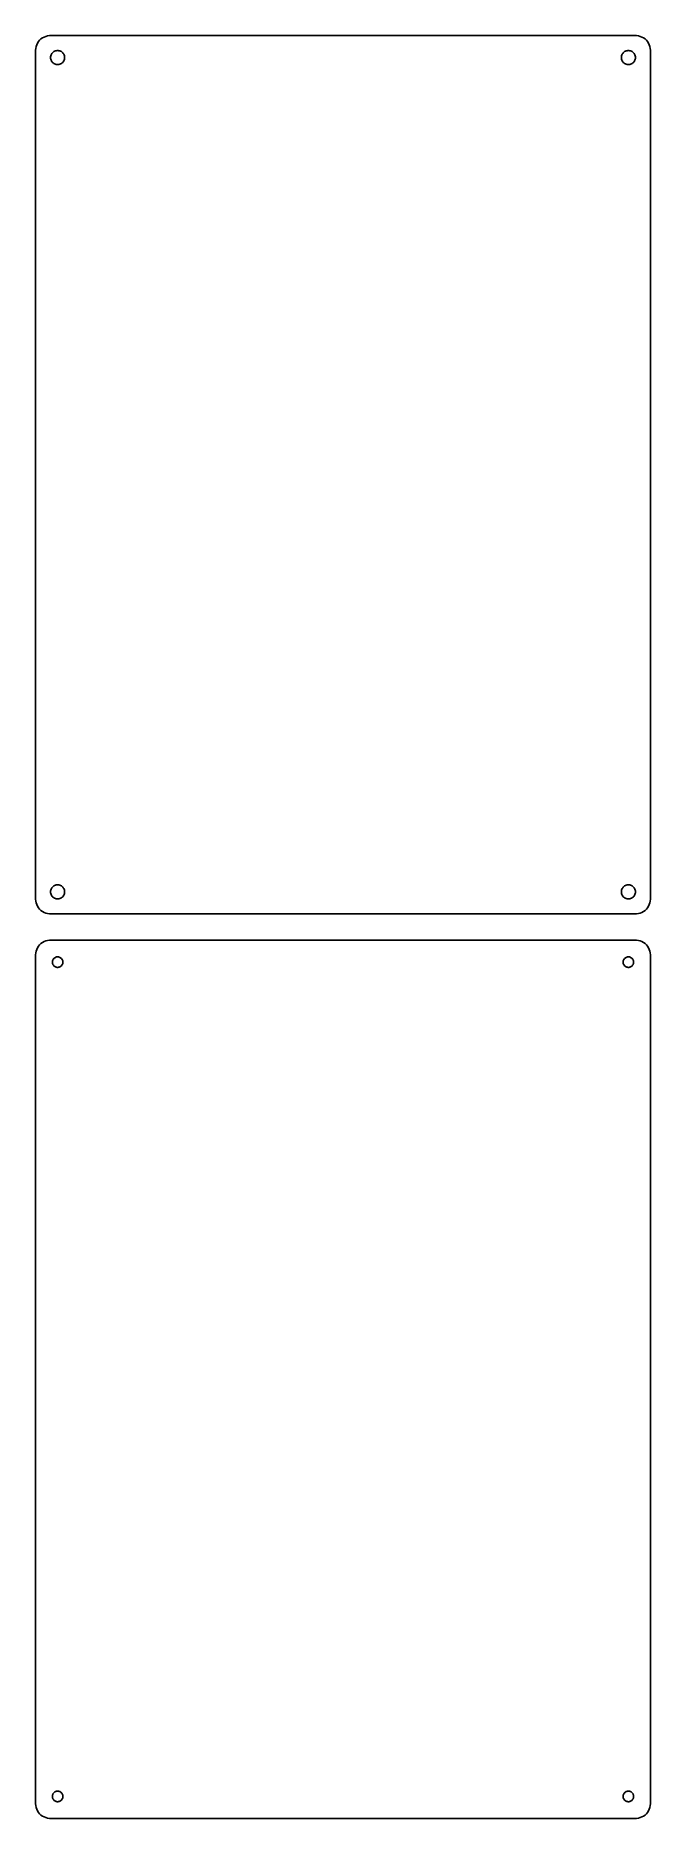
# Model space of a CAD drawing. Header units: metres. Extents: x -105 to 105, y 159 to 768.
import ezdxf

# ---------------------------------------------------------------- set-up
doc = ezdxf.new("R2010")
doc.units = ezdxf.units.M

msp = doc.modelspace()

# ---------------------------------------------------------------- linework, layer by layer
for p, q in [((-102.129, 767.524), (-102.679, 767.222)), ((-101.545, 767.755), (-102.129, 767.524)), ((-100.937, 767.911), (-101.545, 767.755)), ((-100.314, 767.99), (-100.937, 767.911)), ((100.314, 767.99), (-100.314, 767.99)), ((100.937, 767.911), (100.314, 767.99)), ((101.545, 767.755), (100.937, 767.911)), ((102.129, 767.524), (101.545, 767.755)), ((102.679, 767.222), (102.129, 767.524)), ((-104.961, 763.627), (-105, 763)), ((-105, 763), (-105, 473)), ((-104.843, 764.243), (-104.961, 763.627)), ((-104.649, 764.841), (-104.843, 764.243)), ((-104.382, 765.409), (-104.649, 764.841)), ((-104.045, 765.939), (-104.382, 765.409)), ((-103.645, 766.423), (-104.045, 765.939)), ((-103.187, 766.853), (-103.645, 766.423)), ((-102.679, 767.222), (-103.187, 766.853)), ((-99.8246, 761.097), (-99.7315, 761.383)), ((-99.7315, 761.383), (-99.6031, 761.656)), ((-99.6031, 761.656), (-99.4416, 761.911)), ((-99.4416, 761.911), (-99.2495, 762.143)), ((-99.2495, 762.143), (-99.0298, 762.349)), ((-99.0298, 762.349), (-98.786, 762.526)), ((-98.786, 762.526), (-98.5219, 762.672)), ((-98.5219, 762.672), (-98.2416, 762.783)), ((-98.2416, 762.783), (-97.9497, 762.857)), ((-97.9497, 762.857), (-97.6507, 762.895)), ((-97.6507, 762.895), (-97.3493, 762.895)), ((-97.3493, 762.895), (-97.0503, 762.857)), ((-97.0503, 762.857), (-96.7584, 762.783)), ((-96.7584, 762.783), (-96.4781, 762.672)), ((-96.4781, 762.672), (-96.214, 762.526)), ((-96.214, 762.526), (-95.9702, 762.349)), ((-95.9702, 762.349), (-95.7505, 762.143)), ((-95.7505, 762.143), (-95.5583, 761.911)), ((-95.5583, 761.911), (-95.3969, 761.656)), ((-95.3969, 761.656), (-95.2685, 761.383)), ((-95.2685, 761.383), (-95.1754, 761.097)), ((95.1754, 761.097), (95.2685, 761.383)), ((95.2685, 761.383), (95.3969, 761.656)), ((95.3969, 761.656), (95.5583, 761.911)), ((95.5583, 761.911), (95.7505, 762.143)), ((95.7505, 762.143), (95.9702, 762.349)), ((95.9702, 762.349), (96.214, 762.526)), ((96.214, 762.526), (96.4781, 762.672)), ((96.4781, 762.672), (96.7584, 762.783)), ((96.7584, 762.783), (97.0503, 762.857)), ((97.0503, 762.857), (97.3493, 762.895)), ((97.3493, 762.895), (97.6507, 762.895)), ((97.6507, 762.895), (97.9497, 762.857)), ((97.9497, 762.857), (98.2416, 762.783)), ((98.2416, 762.783), (98.5219, 762.672)), ((98.5219, 762.672), (98.786, 762.526)), ((98.786, 762.526), (99.0298, 762.349)), ((99.0298, 762.349), (99.2495, 762.143)), ((99.2495, 762.143), (99.4416, 761.911)), ((99.4416, 761.911), (99.6031, 761.656)), ((99.6031, 761.656), (99.7315, 761.383)), ((99.7315, 761.383), (99.8246, 761.097)), ((103.187, 766.853), (102.679, 767.222)), ((103.645, 766.423), (103.187, 766.853)), ((104.045, 765.939), (103.645, 766.423)), ((104.382, 765.409), (104.045, 765.939)), ((104.649, 764.841), (104.382, 765.409)), ((104.843, 764.243), (104.649, 764.841)), ((104.961, 763.627), (104.843, 764.243)), ((105, 763), (104.961, 763.627)), ((105, 473), (105, 763)), ((-99.9, 760.5), (-99.8811, 760.801)), ((-99.8811, 760.199), (-99.9, 760.5)), ((-99.8811, 760.801), (-99.8246, 761.097)), ((-99.8246, 759.903), (-99.8811, 760.199)), ((-99.7315, 759.617), (-99.8246, 759.903)), ((-99.6031, 759.344), (-99.7315, 759.617)), ((-99.4416, 759.089), (-99.6031, 759.344)), ((-99.2495, 758.857), (-99.4416, 759.089)), ((-99.0298, 758.651), (-99.2495, 758.857)), ((-98.786, 758.474), (-99.0298, 758.651)), ((-98.5219, 758.328), (-98.786, 758.474)), ((-98.2416, 758.217), (-98.5219, 758.328)), ((-97.9497, 758.143), (-98.2416, 758.217)), ((-97.6507, 758.105), (-97.9497, 758.143)), ((-97.3493, 758.105), (-97.6507, 758.105)), ((-97.0503, 758.143), (-97.3493, 758.105)), ((-96.7584, 758.217), (-97.0503, 758.143)), ((-96.4781, 758.328), (-96.7584, 758.217)), ((-96.214, 758.474), (-96.4781, 758.328)), ((-95.9702, 758.651), (-96.214, 758.474)), ((-95.7505, 758.857), (-95.9702, 758.651)), ((-95.5583, 759.089), (-95.7505, 758.857)), ((-95.3969, 759.344), (-95.5583, 759.089)), ((-95.2685, 759.617), (-95.3969, 759.344)), ((-95.1754, 759.903), (-95.2685, 759.617)), ((-95.1754, 761.097), (-95.1189, 760.801)), ((-95.1189, 760.199), (-95.1754, 759.903)), ((-95.1189, 760.801), (-95.1, 760.5)), ((-95.1, 760.5), (-95.1189, 760.199)), ((95.1, 760.5), (95.1189, 760.801)), ((95.1189, 760.199), (95.1, 760.5)), ((95.1189, 760.801), (95.1754, 761.097)), ((95.1754, 759.903), (95.1189, 760.199)), ((95.2685, 759.617), (95.1754, 759.903)), ((95.3969, 759.344), (95.2685, 759.617)), ((95.5583, 759.089), (95.3969, 759.344)), ((95.7505, 758.857), (95.5583, 759.089)), ((95.9702, 758.651), (95.7505, 758.857)), ((96.214, 758.474), (95.9702, 758.651)), ((96.4781, 758.328), (96.214, 758.474)), ((96.7584, 758.217), (96.4781, 758.328)), ((97.0503, 758.143), (96.7584, 758.217)), ((97.3493, 758.105), (97.0503, 758.143)), ((97.6507, 758.105), (97.3493, 758.105)), ((97.9497, 758.143), (97.6507, 758.105)), ((98.2416, 758.217), (97.9497, 758.143)), ((98.5219, 758.328), (98.2416, 758.217)), ((98.786, 758.474), (98.5219, 758.328)), ((99.0298, 758.651), (98.786, 758.474)), ((99.2495, 758.857), (99.0298, 758.651)), ((99.4416, 759.089), (99.2495, 758.857)), ((99.6031, 759.344), (99.4416, 759.089)), ((99.7315, 759.617), (99.6031, 759.344)), ((99.8246, 759.903), (99.7315, 759.617)), ((99.8246, 761.097), (99.8811, 760.801)), ((99.8811, 760.199), (99.8246, 759.903)), ((99.8811, 760.801), (99.9, 760.5)), ((99.9, 760.5), (99.8811, 760.199)), ((-99.9, 475.5), (-99.8811, 475.801)), ((-99.8811, 475.199), (-99.9, 475.5)), ((-99.8811, 475.801), (-99.8246, 476.097)), ((-99.8246, 474.903), (-99.8811, 475.199)), ((-99.8246, 476.097), (-99.7315, 476.383)), ((-99.7315, 476.383), (-99.6031, 476.656)), ((-99.6031, 476.656), (-99.4416, 476.911)), ((-99.4416, 476.911), (-99.2495, 477.143)), ((-99.2495, 477.143), (-99.0298, 477.349)), ((-99.0298, 477.349), (-98.786, 477.526)), ((-98.786, 477.526), (-98.5219, 477.672)), ((-98.5219, 477.672), (-98.2416, 477.783)), ((-98.2416, 477.783), (-97.9497, 477.857)), ((-97.9497, 477.857), (-97.6507, 477.895)), ((-97.6507, 477.895), (-97.3493, 477.895)), ((-97.3493, 477.895), (-97.0503, 477.857)), ((-97.0503, 477.857), (-96.7584, 477.783)), ((-96.7584, 477.783), (-96.4781, 477.672)), ((-96.4781, 477.672), (-96.214, 477.526)), ((-96.214, 477.526), (-95.9702, 477.349)), ((-95.9702, 477.349), (-95.7505, 477.143)), ((-95.7505, 477.143), (-95.5583, 476.911)), ((-95.5583, 476.911), (-95.3969, 476.656)), ((-95.3969, 476.656), (-95.2685, 476.383)), ((-95.2685, 476.383), (-95.1754, 476.097)), ((-95.1754, 476.097), (-95.1189, 475.801)), ((-95.1189, 475.199), (-95.1754, 474.903)), ((-95.1189, 475.801), (-95.1, 475.5)), ((-95.1, 475.5), (-95.1189, 475.199)), ((95.1, 475.5), (95.1189, 475.801)), ((95.1189, 475.199), (95.1, 475.5)), ((95.1189, 475.801), (95.1754, 476.097)), ((95.1754, 474.903), (95.1189, 475.199)), ((95.1754, 476.097), (95.2685, 476.383)), ((95.2685, 476.383), (95.3969, 476.656)), ((95.3969, 476.656), (95.5583, 476.911)), ((95.5583, 476.911), (95.7505, 477.143)), ((95.7505, 477.143), (95.9702, 477.349)), ((95.9702, 477.349), (96.214, 477.526)), ((96.214, 477.526), (96.4781, 477.672)), ((96.4781, 477.672), (96.7584, 477.783)), ((96.7584, 477.783), (97.0503, 477.857)), ((97.0503, 477.857), (97.3493, 477.895)), ((97.3493, 477.895), (97.6507, 477.895)), ((97.6507, 477.895), (97.9497, 477.857)), ((97.9497, 477.857), (98.2416, 477.783)), ((98.2416, 477.783), (98.5219, 477.672)), ((98.5219, 477.672), (98.786, 477.526)), ((98.786, 477.526), (99.0298, 477.349)), ((99.0298, 477.349), (99.2495, 477.143)), ((99.2495, 477.143), (99.4416, 476.911)), ((99.4416, 476.911), (99.6031, 476.656)), ((99.6031, 476.656), (99.7315, 476.383)), ((99.7315, 476.383), (99.8246, 476.097)), ((99.8246, 476.097), (99.8811, 475.801)), ((99.8811, 475.199), (99.8246, 474.903)), ((99.8811, 475.801), (99.9, 475.5)), ((99.9, 475.5), (99.8811, 475.199)), ((-105, 473), (-104.961, 472.373)), ((-104.961, 472.373), (-104.843, 471.757)), ((-104.843, 471.757), (-104.649, 471.159)), ((-104.649, 471.159), (-104.382, 470.591)), ((-104.382, 470.591), (-104.045, 470.061)), ((-104.045, 470.061), (-103.645, 469.577)), ((-103.645, 469.577), (-103.187, 469.147)), ((-103.187, 469.147), (-102.679, 468.778)), ((-99.7315, 474.617), (-99.8246, 474.903)), ((-99.6031, 474.344), (-99.7315, 474.617)), ((-99.4416, 474.089), (-99.6031, 474.344)), ((-99.2495, 473.857), (-99.4416, 474.089)), ((-99.0298, 473.651), (-99.2495, 473.857)), ((-98.786, 473.474), (-99.0298, 473.651)), ((-98.5219, 473.328), (-98.786, 473.474)), ((-98.2416, 473.217), (-98.5219, 473.328)), ((-97.9497, 473.143), (-98.2416, 473.217)), ((-97.6507, 473.105), (-97.9497, 473.143)), ((-97.3493, 473.105), (-97.6507, 473.105)), ((-97.0503, 473.143), (-97.3493, 473.105)), ((-96.7584, 473.217), (-97.0503, 473.143)), ((-96.4781, 473.328), (-96.7584, 473.217)), ((-96.214, 473.474), (-96.4781, 473.328)), ((-95.9702, 473.651), (-96.214, 473.474)), ((-95.7505, 473.857), (-95.9702, 473.651)), ((-95.5583, 474.089), (-95.7505, 473.857)), ((-95.3969, 474.344), (-95.5583, 474.089)), ((-95.2685, 474.617), (-95.3969, 474.344)), ((-95.1754, 474.903), (-95.2685, 474.617)), ((95.2685, 474.617), (95.1754, 474.903)), ((95.3969, 474.344), (95.2685, 474.617)), ((95.5583, 474.089), (95.3969, 474.344)), ((95.7505, 473.857), (95.5583, 474.089)), ((95.9702, 473.651), (95.7505, 473.857)), ((96.214, 473.474), (95.9702, 473.651)), ((96.4781, 473.328), (96.214, 473.474)), ((96.7584, 473.217), (96.4781, 473.328)), ((97.0503, 473.143), (96.7584, 473.217)), ((97.3493, 473.105), (97.0503, 473.143)), ((97.6507, 473.105), (97.3493, 473.105)), ((97.9497, 473.143), (97.6507, 473.105)), ((98.2416, 473.217), (97.9497, 473.143)), ((98.5219, 473.328), (98.2416, 473.217)), ((98.786, 473.474), (98.5219, 473.328)), ((99.0298, 473.651), (98.786, 473.474)), ((99.2495, 473.857), (99.0298, 473.651)), ((99.4416, 474.089), (99.2495, 473.857)), ((99.6031, 474.344), (99.4416, 474.089)), ((99.7315, 474.617), (99.6031, 474.344)), ((99.8246, 474.903), (99.7315, 474.617)), ((102.679, 468.778), (103.187, 469.147)), ((103.187, 469.147), (103.645, 469.577)), ((103.645, 469.577), (104.045, 470.061)), ((104.045, 470.061), (104.382, 470.591)), ((104.382, 470.591), (104.649, 471.159)), ((104.649, 471.159), (104.843, 471.757)), ((104.843, 471.757), (104.961, 472.373)), ((104.961, 472.373), (105, 473)), ((-102.679, 468.778), (-102.129, 468.476)), ((-102.129, 468.476), (-101.545, 468.245)), ((-101.545, 468.245), (-100.937, 468.089)), ((-100.937, 468.089), (-100.314, 468.01)), ((-100.314, 468.01), (100.314, 468.01)), ((100.314, 468.01), (100.937, 468.089)), ((100.937, 468.089), (101.545, 468.245)), ((101.545, 468.245), (102.129, 468.476)), ((102.129, 468.476), (102.679, 468.778)), ((-104.045, 456.939), (-104.382, 456.409)), ((-103.645, 457.423), (-104.045, 456.939)), ((-103.187, 457.853), (-103.645, 457.423)), ((-102.679, 458.222), (-103.187, 457.853)), ((-102.129, 458.524), (-102.679, 458.222)), ((-101.545, 458.755), (-102.129, 458.524)), ((-100.937, 458.911), (-101.545, 458.755)), ((-100.314, 458.99), (-100.937, 458.911)), ((100.314, 458.99), (-100.314, 458.99)), ((100.937, 458.911), (100.314, 458.99)), ((101.545, 458.755), (100.937, 458.911)), ((102.129, 458.524), (101.545, 458.755)), ((102.679, 458.222), (102.129, 458.524)), ((103.187, 457.853), (102.679, 458.222)), ((103.645, 457.423), (103.187, 457.853)), ((104.045, 456.939), (103.645, 457.423)), ((104.382, 456.409), (104.045, 456.939)), ((-104.961, 454.627), (-105, 454)), ((-105, 454), (-105, 164)), ((-104.843, 455.243), (-104.961, 454.627)), ((-104.649, 455.841), (-104.843, 455.243)), ((-104.382, 456.409), (-104.649, 455.841)), ((-99.3, 451.5), (-99.2858, 451.726)), ((-99.2858, 451.274), (-99.3, 451.5)), ((-99.2858, 451.726), (-99.2434, 451.948)), ((-99.2434, 451.052), (-99.2858, 451.274)), ((-99.2434, 451.948), (-99.1736, 452.163)), ((-99.1736, 450.837), (-99.2434, 451.052)), ((-99.1736, 452.163), (-99.0773, 452.367)), ((-99.0773, 450.633), (-99.1736, 450.837)), ((-99.0773, 452.367), (-98.9562, 452.558)), ((-98.9562, 452.558), (-98.8121, 452.732)), ((-98.8121, 452.732), (-98.6474, 452.887)), ((-98.6474, 452.887), (-98.4645, 453.02)), ((-98.4645, 453.02), (-98.2664, 453.129)), ((-98.2664, 453.129), (-98.0562, 453.212)), ((-98.0562, 453.212), (-97.8373, 453.268)), ((-97.8373, 453.268), (-97.613, 453.296)), ((-97.613, 453.296), (-97.387, 453.296)), ((-97.387, 453.296), (-97.1627, 453.268)), ((-97.1627, 453.268), (-96.9438, 453.212)), ((-96.9438, 453.212), (-96.7336, 453.129)), ((-96.7336, 453.129), (-96.5355, 453.02)), ((-96.5355, 453.02), (-96.3526, 452.887)), ((-96.3526, 452.887), (-96.1879, 452.732)), ((-96.1879, 452.732), (-96.0438, 452.558)), ((-96.0438, 452.558), (-95.9226, 452.367)), ((-95.9226, 452.367), (-95.8264, 452.163)), ((-95.8264, 450.837), (-95.9226, 450.633)), ((-95.8264, 452.163), (-95.7565, 451.948)), ((-95.7565, 451.052), (-95.8264, 450.837)), ((-95.7565, 451.948), (-95.7142, 451.726)), ((-95.7142, 451.274), (-95.7565, 451.052)), ((-95.7142, 451.726), (-95.7, 451.5)), ((-95.7, 451.5), (-95.7142, 451.274)), ((95.7, 451.5), (95.7142, 451.726)), ((95.7142, 451.274), (95.7, 451.5)), ((95.7142, 451.726), (95.7565, 451.948)), ((95.7565, 451.052), (95.7142, 451.274)), ((95.7565, 451.948), (95.8264, 452.163)), ((95.8264, 450.837), (95.7565, 451.052)), ((95.8264, 452.163), (95.9226, 452.367)), ((95.9226, 450.633), (95.8264, 450.837)), ((95.9226, 452.367), (96.0438, 452.558)), ((96.0438, 452.558), (96.1879, 452.732)), ((96.1879, 452.732), (96.3526, 452.887)), ((96.3526, 452.887), (96.5355, 453.02)), ((96.5355, 453.02), (96.7336, 453.129)), ((96.7336, 453.129), (96.9438, 453.212)), ((96.9438, 453.212), (97.1627, 453.268)), ((97.1627, 453.268), (97.387, 453.296)), ((97.387, 453.296), (97.613, 453.296)), ((97.613, 453.296), (97.8373, 453.268)), ((97.8373, 453.268), (98.0562, 453.212)), ((98.0562, 453.212), (98.2664, 453.129)), ((98.2664, 453.129), (98.4645, 453.02)), ((98.4645, 453.02), (98.6474, 452.887)), ((98.6474, 452.887), (98.8121, 452.732)), ((98.8121, 452.732), (98.9562, 452.558)), ((98.9562, 452.558), (99.0773, 452.367)), ((99.0773, 452.367), (99.1736, 452.163)), ((99.1736, 450.837), (99.0773, 450.633)), ((99.1736, 452.163), (99.2434, 451.948)), ((99.2434, 451.052), (99.1736, 450.837)), ((99.2434, 451.948), (99.2858, 451.726)), ((99.2858, 451.274), (99.2434, 451.052)), ((99.2858, 451.726), (99.3, 451.5)), ((99.3, 451.5), (99.2858, 451.274)), ((104.649, 455.841), (104.382, 456.409)), ((104.843, 455.243), (104.649, 455.841)), ((104.961, 454.627), (104.843, 455.243)), ((105, 454), (104.961, 454.627)), ((105, 164), (105, 454)), ((-98.9562, 450.442), (-99.0773, 450.633)), ((-98.8121, 450.268), (-98.9562, 450.442)), ((-98.6474, 450.113), (-98.8121, 450.268)), ((-98.4645, 449.98), (-98.6474, 450.113)), ((-98.2664, 449.871), (-98.4645, 449.98)), ((-98.0562, 449.788), (-98.2664, 449.871)), ((-97.8373, 449.732), (-98.0562, 449.788)), ((-97.613, 449.704), (-97.8373, 449.732)), ((-97.387, 449.704), (-97.613, 449.704)), ((-97.1627, 449.732), (-97.387, 449.704)), ((-96.9438, 449.788), (-97.1627, 449.732)), ((-96.7336, 449.871), (-96.9438, 449.788)), ((-96.5355, 449.98), (-96.7336, 449.871)), ((-96.3526, 450.113), (-96.5355, 449.98)), ((-96.1879, 450.268), (-96.3526, 450.113)), ((-96.0438, 450.442), (-96.1879, 450.268)), ((-95.9226, 450.633), (-96.0438, 450.442)), ((96.0438, 450.442), (95.9226, 450.633)), ((96.1879, 450.268), (96.0438, 450.442)), ((96.3526, 450.113), (96.1879, 450.268)), ((96.5355, 449.98), (96.3526, 450.113)), ((96.7336, 449.871), (96.5355, 449.98)), ((96.9438, 449.788), (96.7336, 449.871)), ((97.1627, 449.732), (96.9438, 449.788)), ((97.387, 449.704), (97.1627, 449.732)), ((97.613, 449.704), (97.387, 449.704)), ((97.8373, 449.732), (97.613, 449.704)), ((98.0562, 449.788), (97.8373, 449.732)), ((98.2664, 449.871), (98.0562, 449.788)), ((98.4645, 449.98), (98.2664, 449.871)), ((98.6474, 450.113), (98.4645, 449.98)), ((98.8121, 450.268), (98.6474, 450.113)), ((98.9562, 450.442), (98.8121, 450.268)), ((99.0773, 450.633), (98.9562, 450.442)), ((-99.3, 166.5), (-99.2858, 166.726)), ((-99.2858, 166.274), (-99.3, 166.5)), ((-99.2858, 166.726), (-99.2434, 166.948)), ((-99.2434, 166.052), (-99.2858, 166.274)), ((-99.2434, 166.948), (-99.1736, 167.163)), ((-99.1736, 165.837), (-99.2434, 166.052)), ((-99.1736, 167.163), (-99.0773, 167.367)), ((-99.0773, 165.633), (-99.1736, 165.837)), ((-99.0773, 167.367), (-98.9562, 167.558)), ((-98.9562, 165.442), (-99.0773, 165.633)), ((-98.9562, 167.558), (-98.8121, 167.732)), ((-98.8121, 165.268), (-98.9562, 165.442)), ((-98.8121, 167.732), (-98.6474, 167.887)), ((-98.6474, 165.113), (-98.8121, 165.268)), ((-98.6474, 167.887), (-98.4645, 168.02)), ((-98.4645, 164.98), (-98.6474, 165.113)), ((-98.4645, 168.02), (-98.2664, 168.129)), ((-98.2664, 164.871), (-98.4645, 164.98)), ((-98.2664, 168.129), (-98.0562, 168.212)), ((-98.0562, 164.788), (-98.2664, 164.871)), ((-98.0562, 168.212), (-97.8373, 168.268)), ((-97.8373, 164.732), (-98.0562, 164.788)), ((-97.8373, 168.268), (-97.613, 168.296)), ((-97.613, 164.704), (-97.8373, 164.732)), ((-97.613, 168.296), (-97.387, 168.296)), ((-97.387, 164.704), (-97.613, 164.704)), ((-97.387, 168.296), (-97.1627, 168.268)), ((-97.1627, 164.732), (-97.387, 164.704)), ((-97.1627, 168.268), (-96.9438, 168.212)), ((-96.9438, 164.788), (-97.1627, 164.732)), ((-96.9438, 168.212), (-96.7336, 168.129)), ((-96.7336, 164.871), (-96.9438, 164.788)), ((-96.7336, 168.129), (-96.5355, 168.02)), ((-96.5355, 164.98), (-96.7336, 164.871)), ((-96.5355, 168.02), (-96.3526, 167.887)), ((-96.3526, 165.113), (-96.5355, 164.98)), ((-96.3526, 167.887), (-96.1879, 167.732)), ((-96.1879, 165.268), (-96.3526, 165.113)), ((-96.1879, 167.732), (-96.0438, 167.558)), ((-96.0438, 165.442), (-96.1879, 165.268)), ((-96.0438, 167.558), (-95.9226, 167.367)), ((-95.9226, 165.633), (-96.0438, 165.442)), ((-95.9226, 167.367), (-95.8264, 167.163)), ((-95.8264, 165.837), (-95.9226, 165.633)), ((-95.8264, 167.163), (-95.7565, 166.948)), ((-95.7565, 166.052), (-95.8264, 165.837)), ((-95.7565, 166.948), (-95.7142, 166.726)), ((-95.7142, 166.274), (-95.7565, 166.052)), ((-95.7142, 166.726), (-95.7, 166.5)), ((-95.7, 166.5), (-95.7142, 166.274)), ((95.7, 166.5), (95.7142, 166.726)), ((95.7142, 166.274), (95.7, 166.5)), ((95.7142, 166.726), (95.7565, 166.948)), ((95.7565, 166.052), (95.7142, 166.274)), ((95.7565, 166.948), (95.8264, 167.163)), ((95.8264, 165.837), (95.7565, 166.052)), ((95.8264, 167.163), (95.9226, 167.367)), ((95.9226, 165.633), (95.8264, 165.837)), ((95.9226, 167.367), (96.0438, 167.558)), ((96.0438, 165.442), (95.9226, 165.633)), ((96.0438, 167.558), (96.1879, 167.732)), ((96.1879, 165.268), (96.0438, 165.442)), ((96.1879, 167.732), (96.3526, 167.887)), ((96.3526, 165.113), (96.1879, 165.268)), ((96.3526, 167.887), (96.5355, 168.02)), ((96.5355, 164.98), (96.3526, 165.113)), ((96.5355, 168.02), (96.7336, 168.129)), ((96.7336, 164.871), (96.5355, 164.98)), ((96.7336, 168.129), (96.9438, 168.212)), ((96.9438, 164.788), (96.7336, 164.871)), ((96.9438, 168.212), (97.1627, 168.268)), ((97.1627, 164.732), (96.9438, 164.788)), ((97.1627, 168.268), (97.387, 168.296)), ((97.387, 164.704), (97.1627, 164.732)), ((97.387, 168.296), (97.613, 168.296)), ((97.613, 164.704), (97.387, 164.704)), ((97.613, 168.296), (97.8373, 168.268)), ((97.8373, 164.732), (97.613, 164.704)), ((97.8373, 168.268), (98.0562, 168.212)), ((98.0562, 164.788), (97.8373, 164.732)), ((98.0562, 168.212), (98.2664, 168.129)), ((98.2664, 164.871), (98.0562, 164.788)), ((98.2664, 168.129), (98.4645, 168.02)), ((98.4645, 164.98), (98.2664, 164.871)), ((98.4645, 168.02), (98.6474, 167.887)), ((98.6474, 165.113), (98.4645, 164.98)), ((98.6474, 167.887), (98.8121, 167.732)), ((98.8121, 165.268), (98.6474, 165.113)), ((98.8121, 167.732), (98.9562, 167.558)), ((98.9562, 165.442), (98.8121, 165.268)), ((98.9562, 167.558), (99.0773, 167.367)), ((99.0773, 165.633), (98.9562, 165.442)), ((99.0773, 167.367), (99.1736, 167.163)), ((99.1736, 165.837), (99.0773, 165.633)), ((99.1736, 167.163), (99.2434, 166.948)), ((99.2434, 166.052), (99.1736, 165.837)), ((99.2434, 166.948), (99.2858, 166.726)), ((99.2858, 166.274), (99.2434, 166.052)), ((99.2858, 166.726), (99.3, 166.5)), ((99.3, 166.5), (99.2858, 166.274)), ((-105, 164), (-104.961, 163.373)), ((-104.961, 163.373), (-104.843, 162.757)), ((-104.843, 162.757), (-104.649, 162.159)), ((-104.649, 162.159), (-104.382, 161.591)), ((-104.382, 161.591), (-104.045, 161.061)), ((-104.045, 161.061), (-103.645, 160.577)), ((-103.645, 160.577), (-103.187, 160.147)), ((-103.187, 160.147), (-102.679, 159.778)), ((-102.679, 159.778), (-102.129, 159.476)), ((-102.129, 159.476), (-101.545, 159.245)), ((-101.545, 159.245), (-100.937, 159.089)), ((-100.937, 159.089), (-100.314, 159.01)), ((-100.314, 159.01), (100.314, 159.01)), ((100.314, 159.01), (100.937, 159.089)), ((100.937, 159.089), (101.545, 159.245)), ((101.545, 159.245), (102.129, 159.476)), ((102.129, 159.476), (102.679, 159.778)), ((102.679, 159.778), (103.187, 160.147)), ((103.187, 160.147), (103.645, 160.577)), ((103.645, 160.577), (104.045, 161.061)), ((104.045, 161.061), (104.382, 161.591)), ((104.382, 161.591), (104.649, 162.159)), ((104.649, 162.159), (104.843, 162.757)), ((104.843, 162.757), (104.961, 163.373)), ((104.961, 163.373), (105, 164))]:
    msp.add_line(p, q)

doc.saveas('drawing.dxf')
